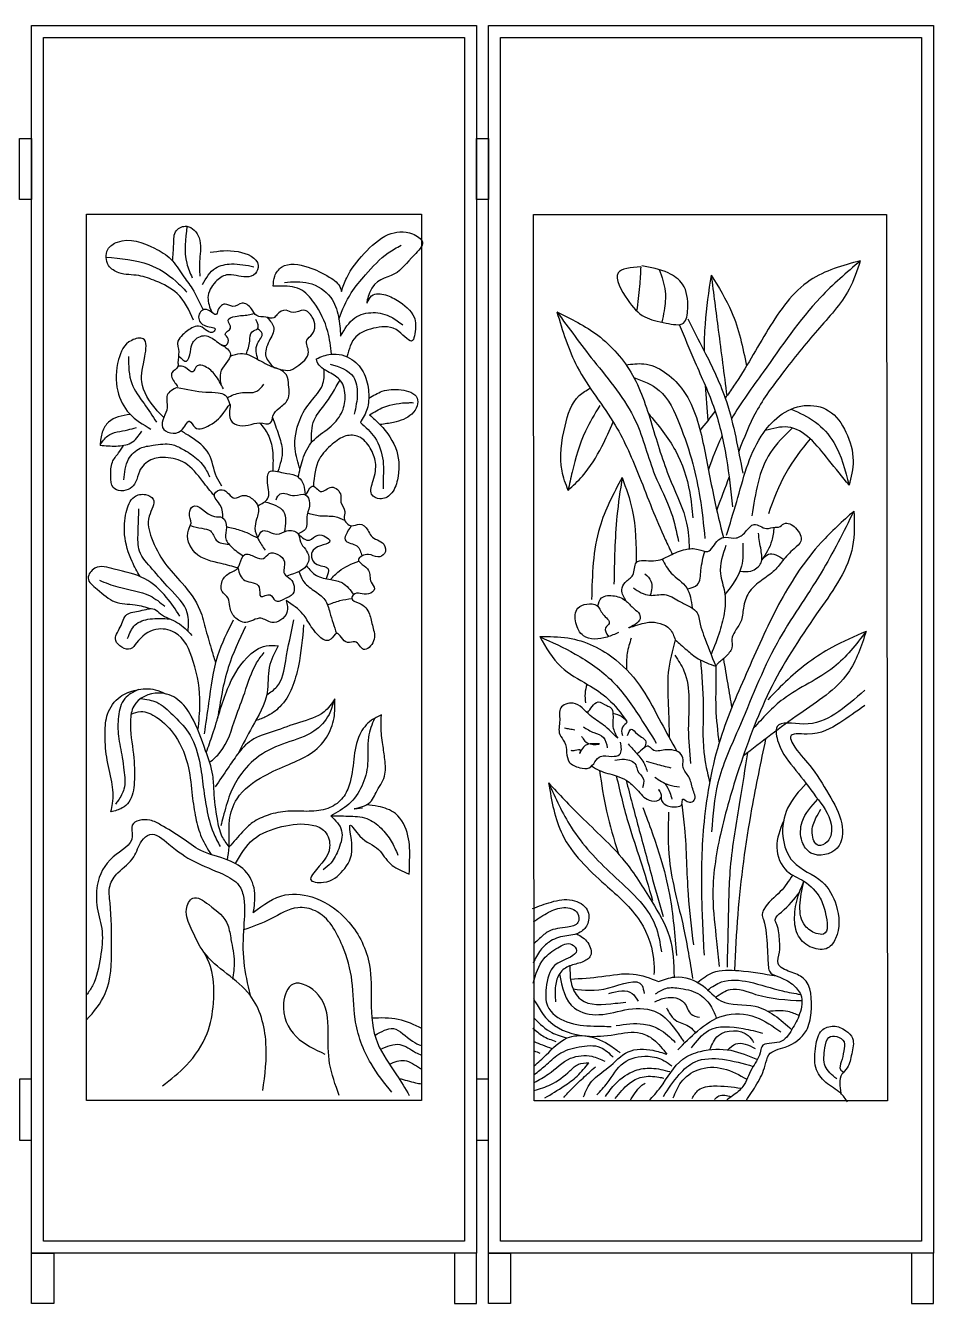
# Model space of a CAD drawing. Extents: x -66030 to 95157, y -13132 to 45879.
# Drawn here: x 14537 to 16061, y 3784 to 5930 of the extents above; entities that cross this region are included whole.
import ezdxf

# ---------------------------------------------------------------- set-up
doc = ezdxf.new("R2010")
doc.units = 0
doc.header["$LTSCALE"] = 100
doc.header["$MEASUREMENT"] = 0
doc.layers.add('7', color=105, linetype='CONTINUOUS')

msp = doc.modelspace()

# ---------------------------------------------------------------- linework, layer by layer
at = {"layer": '7'}
for points in [[(14547.2, 5929.8), (15294.1, 5929.8), (15294.1, 3868.3), (14547.2, 3868.3)], [(15314.4, 5929.8), (16061.4, 5929.8), (16061.4, 3868.3), (15314.4, 3868.3)], [(14567.2, 5909.8), (15274.1, 5909.8), (15274.1, 3888.3), (14567.2, 3888.3)], [(15334.4, 5909.8), (16041.4, 5909.8), (16041.4, 3888.3), (15334.4, 3888.3)], [(14526.8, 5740.2), (14547.2, 5740.2), (14547.2, 5637.8), (14526.8, 5637.8)], [(15294.1, 5740.2), (15314.4, 5740.2), (15314.4, 5637.8), (15294.1, 5637.8)], [(14639.4, 5612.9), (15201.9, 5612.9), (15201.9, 4124.5), (14639.4, 4124.5)], [(15389.7, 5612.6), (15982.7, 5612.6), (15984.2, 4124.2), (15391.2, 4124.2)], [(14526.8, 4057.9), (14547.2, 4057.9), (14547.2, 4160.3), (14526.8, 4160.3)], [(15294.1, 4057.9), (15314.4, 4057.9), (15314.4, 4160.3), (15294.1, 4160.3)], [(14547.2, 3868.3), (14584.2, 3868.3), (14584.2, 3783.7), (14547.2, 3783.7)], [(15294.1, 3868.3), (15257.1, 3868.3), (15257.1, 3783.7), (15294.1, 3783.7)], [(15314.4, 3868.3), (15351.4, 3868.3), (15351.4, 3783.7), (15314.4, 3783.7)], [(16061.4, 3868.3), (16024.4, 3868.3), (16024.4, 3783.7), (16061.4, 3783.7)]]:
    msp.add_lwpolyline(points, close=True, dxfattribs=at)
for points in [[(14783.7, 5534.7), (14785.7, 5562.8), (14790.3, 5585.8), (14807.6, 5592.8), (14828.3, 5573.2), (14829.5, 5537.5), (14829.5, 5508.7)], [(14808, 5592.7), (14807.6, 5530.6), (14816.8, 5506.4)], [(15067.3, 5483.4), (15076.2, 5506.3), (15105.4, 5546.9), (15146.1, 5578.7), (15186.8, 5580), (15203.4, 5566), (15189.4, 5544.4), (15156.3, 5512.6), (15114.3, 5480.8), (15110.5, 5464.3), (15115.6, 5473.2), (15138.5, 5478.3), (15161.4, 5468.1), (15189.4, 5440.1), (15190.6, 5412.2), (15186.8, 5400.7), (15163.9, 5416), (15125.8, 5422.4), (15091.4, 5407.1), (15076.7, 5373.6)], [(14819.1, 5435), (14791.5, 5479.9), (14755.8, 5500.7), (14727, 5509.9), (14693.6, 5514.5), (14676.3, 5527.1), (14675.1, 5553.6), (14691.3, 5566.3), (14753.5, 5555.9), (14781.1, 5537.5), (14800.7, 5511), (14816.8, 5488), (14835, 5452.2)], [(15063, 5436.9), (15083.8, 5480.8), (15108, 5511.3), (15146.1, 5548.2), (15167.7, 5560.9)], [(14672.3, 5540.9), (14744.2, 5528.3), (14789.2, 5500.7), (14807.6, 5482.2)], [(14846.8, 5549), (14894, 5550.2), (14927.4, 5527.1), (14922.8, 5513.3), (14907.8, 5507.6), (14874.4, 5511), (14856, 5499.5), (14843.3, 5473), (14849.7, 5448.1)], [(14834.1, 5494.9), (14856, 5522.5), (14882.5, 5529.4), (14920.5, 5524.8)], [(14952.8, 5492.3), (14955.3, 5508.8), (14966.8, 5524.1), (15011.3, 5524.1), (15046.9, 5507.5), (15066, 5488.5), (15067.3, 5483.4)], [(15569.8, 5524.6), (15532, 5514.3), (15547.5, 5469.7), (15576.6, 5440.6), (15612.6, 5430.3), (15641.8, 5430.3), (15648.7, 5454.3), (15640.1, 5495.4), (15616.1, 5514.3), (15571.5, 5526.3)], [(15569.8, 5524.6), (15568, 5492), (15562.9, 5450.7)], [(15601.1, 5520), (15610.9, 5483.4), (15609.2, 5450.9), (15605.3, 5431.8)], [(14971.8, 5498.6), (15012.6, 5497.4), (15049.4, 5473.2), (15062.2, 5441.4), (15066, 5408.4)], [(15688.1, 5510.8), (15700.1, 5418.3), (15714.5, 5307.9)], [(15688.1, 5510.8), (15722.4, 5449.1), (15747.6, 5358.3)], [(15050.9, 5378), (15044.4, 5416), (15021.5, 5464.3), (14997.3, 5487.2), (14962.9, 5492.3), (14952.8, 5492.3)], [(14791.7, 5322.2), (14774.8, 5309.2), (14774.8, 5288.5), (14769.2, 5271.6), (14767, 5254.8), (14798, 5249.5), (14812.4, 5265.2), (14821.5, 5254.8), (14846.1, 5258.7), (14873.3, 5284.6), (14879.8, 5293.7), (14879.8, 5271.7), (14910.9, 5258.7), (14930.4, 5262.6), (14948.5, 5262.6), (14952.4, 5274.3), (14962.8, 5287.2), (14977, 5301.5), (14978.3, 5330), (14971.8, 5346.8), (14953.7, 5355.9), (14977, 5350.7), (14992.6, 5357.2), (15012, 5381.8), (15009.4, 5401.2), (15018.5, 5411.6), (15018.5, 5440.1), (15004.2, 5451.7), (14986.1, 5447.9), (14974.4, 5451.7), (14958.9, 5444), (14953.7, 5438.8), (14940.7, 5440.1), (14925.2, 5442.7), (14916.1, 5454.3), (14900.5, 5463.4), (14885, 5458.2), (14872, 5462.1), (14859.1, 5449.1), (14857.8, 5445.3), (14840.9, 5453), (14827.9, 5442.7), (14829.2, 5433.6), (14848.7, 5423.2), (14855.2, 5420.6), (14852.6, 5415.5), (14830.5, 5424.5), (14818.9, 5423.2), (14800.7, 5410.3), (14792.9, 5399.9), (14794.2, 5381.8), (14792.9, 5363.6), (14792.9, 5357.2), (14782.6, 5346.8), (14787.8, 5330), (14792.9, 5323.5)], [(14793.9, 5375.4), (14807.2, 5366.2), (14813.7, 5381.8), (14817.6, 5397.3), (14835.7, 5409), (14855.2, 5401.2), (14874.6, 5393.4), (14877.2, 5403.8), (14872, 5411.6), (14881.1, 5421.9), (14877.2, 5434.9), (14888.9, 5441.4), (14910.9, 5444), (14921.2, 5446.7)], [(14907.3, 5378), (14913.5, 5399.9), (14917.4, 5415.5), (14926.5, 5420.6), (14923.9, 5436.2)], [(14942.8, 5439.6), (14953.7, 5421.9), (14945.9, 5399.9), (14940.7, 5374), (14953.7, 5355.9)], [(15066, 5408.4), (15090.1, 5438.9), (15120.7, 5447.8), (15151.2, 5440.1), (15170.3, 5427.4)], [(15429.1, 5449.1), (15490.9, 5366.9), (15561.2, 5265.7), (15593.8, 5174.9), (15621.2, 5111.5), (15633.2, 5063.5)], [(15429.1, 5449.1), (15497.7, 5409.7), (15556, 5342.9), (15590.3, 5253.7), (15621.2, 5162.9), (15646.9, 5094.3), (15651.4, 5051.2)], [(15429.1, 5449.1), (15463.4, 5356.6), (15526.9, 5258.9), (15568, 5171.5), (15610.9, 5066.9), (15622.9, 5041.9)], [(15648.7, 5437.1), (15676.1, 5384), (15713.8, 5298.3), (15729.3, 5238.3), (15741.3, 5178.3)], [(14927.1, 5369.1), (14926.5, 5396), (14934.2, 5412.9), (14926.4, 5420.5)], [(15634.6, 5427.6), (15660.7, 5365.2), (15693.7, 5285.7), (15713.8, 5202.3), (15724.1, 5121.8)], [(14864.9, 5394.4), (14881.1, 5377.9), (14873.3, 5362.4), (14864.2, 5346.8), (14864.7, 5328.2)], [(14710, 5374), (14715.2, 5328.7), (14735.9, 5295), (14756.7, 5263.9)], [(14880.6, 5374.5), (14897.9, 5379.2), (14925.2, 5370.1), (14953.7, 5355.9), (14959.8, 5353.8)], [(14994.9, 5171.4), (15002.4, 5201.2), (15018.9, 5231.7), (15046.9, 5254.5), (15067.3, 5278.7), (15073.6, 5305.4), (15066, 5333.4), (15046.9, 5347.3), (15026.5, 5365.1), (15025.3, 5370.2)], [(15025.3, 5370.2), (15049.4, 5377.9), (15085.1, 5369), (15105.4, 5344.8), (15113, 5314.3), (15110.5, 5286.3), (15099.1, 5263.4)], [(14869.4, 5319.6), (14855.2, 5342.9), (14838.3, 5357.2), (14825.4, 5358.5), (14817.6, 5348.1), (14804.6, 5355.9), (14793.1, 5357.9)], [(14997.8, 5184.5), (14989.7, 5219), (14997.3, 5267.3), (15016.4, 5299), (15035.4, 5325.7), (15038.6, 5352.1)], [(15048.2, 5361.3), (15087.6, 5339.7), (15094, 5311.8), (15088.9, 5277.4)], [(15545.2, 5360), (15574.9, 5361.7), (15638.4, 5320.6), (15674.4, 5229.8), (15693.2, 5135.5), (15708.6, 5069.9)], [(14875.7, 5304.9), (14897.9, 5313.1), (14925.2, 5315.7), (14936.8, 5327.4)], [(15017.2, 5229.7), (15021.5, 5267.3), (15038, 5291.4), (15065, 5334.5)], [(15558.2, 5338.9), (15600.6, 5317.2), (15634.9, 5260.6), (15657.2, 5193.8), (15669.2, 5137.2), (15677.8, 5068.6)], [(14791.7, 5322.2), (14839.6, 5314.4), (14860.4, 5313.1), (14872, 5309.2), (14879.8, 5293.7)], [(15113.3, 5304.1), (15135.9, 5315.6), (15167.7, 5318.1), (15194.5, 5304.1), (15194.5, 5291.4), (15185.6, 5277.4), (15155, 5263.4), (15132.1, 5259.6)], [(15448, 5149.2), (15437.7, 5181.8), (15442.8, 5257.2), (15466.8, 5308.6), (15485.1, 5320.9)], [(15114.3, 5276.2), (15138.5, 5288.9), (15180.5, 5296.5), (15188.1, 5296.5)], [(15501.1, 5291.5), (15477.1, 5248.6), (15454.8, 5180), (15448, 5149.2)], [(15822.2, 5285.6), (15863.1, 5264), (15893.9, 5229.8), (15919.7, 5157.8)], [(14712.5, 5276.8), (14676.3, 5263.9), (14665.9, 5247.1), (14662, 5225)], [(14930, 5262.6), (14943.9, 5243.1), (14951.5, 5216.4), (14952.1, 5181.9)], [(14951.7, 5271.6), (14961.7, 5243.1), (14968, 5216.4), (14960.5, 5180.9)], [(15114.3, 5276.2), (15132.1, 5259.6), (15160.1, 5215.1), (15161.4, 5166.8), (15149.9, 5142.7), (15132.1, 5135), (15118.1, 5142.7), (15120.7, 5165.6), (15124.5, 5196.1), (15115.6, 5220.2), (15096.5, 5239.3), (15074.9, 5240.6), (15052, 5226.6), (15030.4, 5202.4), (15020.2, 5156.1)], [(15099.1, 5263.4), (15123.2, 5238), (15137.2, 5198.6), (15137.2, 5157.9), (15137.2, 5151.6)], [(15448, 5149.2), (15472, 5173.2), (15504.6, 5222.9), (15523.7, 5264.2)], [(15582.8, 5278.3), (15628.1, 5216), (15652.1, 5145.8), (15657.2, 5102.9)], [(14662, 5225), (14675, 5240.6), (14708.7, 5250.9), (14723, 5254.8)], [(14662, 5225), (14689.2, 5223.7), (14713.9, 5228.9), (14732, 5248.4)], [(15824.5, 5254), (15787.6, 5212.6), (15756.7, 5106.3)], [(15919.7, 5157.8), (15885.4, 5200.6), (15816.7, 5255.5), (15778.8, 5249.6)], [(14854, 5140), (14834.4, 5164.2), (14804.6, 5195.2), (14772.2, 5204.3), (14747.6, 5200.4), (14728.1, 5181), (14721.7, 5162.9), (14712.6, 5152.5), (14697, 5148.6), (14684.1, 5153.8), (14680.2, 5173.2), (14682.8, 5196.5), (14693.1, 5212.1), (14701.7, 5224.8)], [(14702.2, 5166.7), (14710, 5201.7), (14729.4, 5219.9), (14751.5, 5225), (14782.6, 5226.3), (14800.7, 5218.6), (14824.1, 5203), (14840.9, 5182.3), (14846.1, 5171.9)], [(15854.2, 5236), (15813.3, 5178.3), (15784.2, 5109.8)], [(14927, 5123.5), (14943.4, 5134.9), (14943.4, 5161.7), (14946.2, 5180.1), (14970.2, 5178.6), (14990, 5174.4), (15005.5, 5150.4), (15006.9, 5141.9), (15018.2, 5156.1), (15032.4, 5147.6), (15050.7, 5154.6), (15066.3, 5140.5), (15066.3, 5129.2), (15073.3, 5113.7), (15071.9, 5102.4), (15084.6, 5089.7), (15097.3, 5092.5), (15111.5, 5082.6), (15117.1, 5072.8), (15138.3, 5058.6), (15139.7, 5043.1), (15128.4, 5037.5), (15112.9, 5041.7), (15095.9, 5033.2), (15112.9, 5014.9), (15117.1, 4995.1), (15122.8, 4983.8), (15112.9, 4975.4), (15087.5, 4973.9), (15084.6, 4968.3), (15097.3, 4959.8), (15114.3, 4941.5), (15119.9, 4920.3), (15121.4, 4896.3), (15104.4, 4882.2), (15090.3, 4894.9), (15077.6, 4893.5), (15059.2, 4909), (15049.3, 4899.1), (15016.8, 4920.3), (15002.7, 4941.5), (14974.5, 4964.1)], [(14868.5, 5103), (14864.3, 5123.6), (14854.4, 5143.4), (14867.1, 5150.4), (14888.3, 5136.3), (14901, 5140.5), (14917.9, 5134.9), (14927.8, 5120.8), (14925, 5101), (14922.2, 5085.5), (14927.8, 5067.1), (14939.1, 5048.8)], [(15538.6, 5171), (15501, 5087.3), (15487.3, 4966.1)], [(15538.6, 5171), (15530, 5106.1), (15524.9, 4991.7)], [(15538.6, 5171), (15555.7, 5116.4), (15562.5, 5027.6)], [(14729.2, 5004.6), (14715.9, 5029.6), (14703.4, 5074.6), (14705.9, 5112.1), (14719.7, 5138.4), (14738.5, 5142.1), (14751, 5134.6), (14744.7, 5105.9), (14748.5, 5069.6), (14771, 5027.1), (14799.8, 4993.3), (14829.8, 4948.3), (14839.9, 4914.5), (14849.9, 4879.5), (14856.1, 4858.8)], [(14938.8, 5130.1), (14970.2, 5113.7), (14971.5, 5079.7)], [(14957.5, 5133.5), (14964.6, 5143.4), (14988.6, 5140.5), (15007.1, 5141.9), (15014, 5127.8), (15009.8, 5108.1), (15006.9, 5084.1), (14994.7, 5076.4)], [(14809.9, 4912.3), (14808.6, 4943.3), (14778.5, 4984.5), (14749.7, 5017.1), (14728.5, 5047.1), (14726, 5078.3), (14727.2, 5118.4)], [(14893.5, 5019), (14865.7, 5026.2), (14821.9, 5044.5), (14810.6, 5082.6), (14814.8, 5093.9), (14812, 5110.9), (14817.7, 5122.2), (14854.4, 5105.2), (14867.1, 5103.8), (14874.2, 5086.9), (14872.7, 5069.9), (14882.6, 5054.4), (14902.4, 5039.3)], [(15010.5, 5111.4), (15031, 5106.6), (15056.4, 5105.2), (15072.7, 5099.1)], [(15927.8, 5114.4), (15872.8, 5061.6), (15805.2, 4964.4), (15750.2, 4848.2), (15703.7, 4732), (15676.2, 4592.6), (15672, 4470), (15676.2, 4368.6)], [(15927.8, 5114.4), (15872.8, 5010.9), (15798.8, 4892.6), (15733.3, 4746.8), (15699.4, 4658.1), (15688.9, 4575.7)], [(15927.8, 5114.4), (15925.7, 5055.2), (15870.7, 4949.6), (15790.4, 4820.7), (15735.4, 4683.4), (15703.7, 4571.5), (15691, 4465.8), (15697.3, 4391.9), (15701.6, 4349.6)], [(14813.8, 5090.1), (14833.2, 5085.5), (14847.3, 5081.2), (14857.2, 5065.7), (14878.7, 5058.7)], [(14874.1, 5088.3), (14896.8, 5082.6), (14926.8, 5069.3)], [(15083.7, 5089.8), (15074.7, 5064.3), (15093.1, 5055.8), (15101.8, 5039.1)], [(15545.6, 4963.3), (15538.3, 4982.1), (15543.9, 4994.5), (15556.4, 5007), (15562.5, 5027.6), (15591.6, 5030.8), (15618.8, 5039.9), (15644.9, 5050.1), (15666.4, 5050.1), (15682.3, 5046.7), (15700.4, 5065.9), (15712.9, 5070.5), (15729.9, 5069.3), (15745.8, 5079.5), (15760.5, 5092), (15781, 5085.2), (15795.7, 5087.5), (15801.4, 5087.5), (15810.4, 5093.1), (15829.7, 5086.3), (15838.8, 5063.7), (15827.5, 5051.2), (15808.2, 5030.8), (15792.3, 5012.7), (15769.6, 4995.7), (15751.5, 4977.5), (15742.4, 4951.5), (15737.9, 4928.8), (15727.7, 4911.8), (15723.1, 4899.3), (15723.1, 4884.6), (15718.6, 4876.7), (15706.1, 4864.2), (15699.3, 4858.5), (15695.9, 4854)], [(15793.4, 5087.3), (15790, 5064.8), (15773.2, 5031.9)], [(14926.8, 5069.3), (14934.9, 5081.2), (14958.9, 5075.6), (14975.9, 5081.2), (14994.2, 5077), (14998.5, 5062.9), (15006.9, 5050.2), (15012.6, 5037.5), (15011.2, 5027.6), (14975.5, 5005.4)], [(14994.7, 5076.4), (15014, 5065.7), (15028.1, 5074.2), (15047.9, 5064.3), (15019.7, 5048.8), (15023.9, 5026.2), (15045.1, 5017.7), (15041.6, 5000.8)], [(15736.4, 5013.8), (15754.9, 5013.8), (15771.9, 5027.4), (15771.9, 5048.9), (15767.4, 5077.3)], [(14974.5, 4964.1), (14975.9, 4944.3), (14950.4, 4927.4), (14932.1, 4934.4), (14906.6, 4927.4), (14888.4, 4936.5), (14879.8, 4954.2), (14877, 4968.3), (14867.1, 4979.6), (14868.5, 4999.4), (14882.6, 5012.1), (14891.1, 5016.3), (14896.8, 5026.2), (14905.2, 5041.7), (14922.2, 5037.5), (14936.3, 5034.7), (14946.2, 5043.1), (14960.3, 5041.7), (14971.6, 5029), (14971.6, 5009.2), (14981.5, 5000.8), (14985.8, 4975.4), (14971.6, 4966.9)], [(15648.1, 4983.9), (15665.3, 4991.1), (15671, 5014.9), (15677.3, 5046.8)], [(15712.9, 5056.9), (15703.8, 5009.3), (15710.6, 4978.7), (15710.6, 4946.9), (15702.7, 4912.9), (15688, 4873.7)], [(15741.3, 5060.3), (15739, 5021.7), (15711.3, 4974.1)], [(15773.2, 5031.9), (15784.4, 5042.1), (15810, 5033)], [(14796, 4938.2), (14773.5, 4969.5), (14737.2, 5000.8), (14685.9, 5017.1), (14653.4, 5018.3), (14642.1, 5002), (14657.1, 4983.3), (14687.2, 4962), (14720.9, 4957), (14747.2, 4950.6)], [(15008.5, 5022.6), (15025.3, 5006.4), (15049.3, 4999.4), (15069.1, 4993.7), (15087.6, 4974.1)], [(15048.9, 4999.4), (15063.4, 5013.5), (15096.4, 5030.6)], [(15606, 5033.9), (15621.1, 5010.4), (15647.1, 4985.5), (15656, 4951.7)], [(14893.5, 5019), (14905.2, 4997.9), (14929.2, 4986.7), (14932.1, 4971.1), (14947.6, 4973.9), (14956.1, 4964.1), (14971.6, 4966.9)], [(14996, 5012.8), (15002.7, 4997.9), (15021.1, 4981), (15039.4, 4965.5), (15047.9, 4944.3), (15059, 4908.9)], [(15576.8, 5009.3), (15587, 4996.8), (15585.9, 4972.9)], [(14660.9, 4998.3), (14692.2, 4987), (14746, 4972), (14771, 4954.5)], [(15557.5, 4985.5), (15584.8, 4973), (15609.7, 4974.1), (15633.5, 4963.9), (15650.5, 4954.9), (15663, 4945.8), (15669.8, 4924.3), (15675.5, 4906.1), (15695.9, 4854)], [(15043.9, 4956.9), (15064.9, 4964.1), (15084.7, 4967.6)], [(15532.6, 4910.7), (15513.3, 4902.7), (15473.6, 4905), (15461.1, 4926.5), (15464.5, 4951.5), (15479.3, 4958.3), (15496.3, 4956), (15506.5, 4941.3), (15516.7, 4925.4), (15511, 4918.6), (15515.6, 4903.9)], [(15497.5, 4955), (15504.2, 4968.5), (15525.8, 4971.9), (15546.2, 4962.8), (15558.7, 4950.3), (15567.7, 4941.3), (15567.7, 4931.1), (15549.6, 4918.6), (15572.3, 4925.4), (15583.6, 4927.7), (15618.8, 4916.3), (15627.9, 4898.2)], [(14826.5, 4746.8), (14829.8, 4790.6), (14818.6, 4861.9), (14787.3, 4910.7), (14756, 4915.7), (14723.4, 4893.2), (14713.4, 4883.2), (14688.4, 4897), (14695.9, 4919.5), (14707.2, 4940.7), (14729.7, 4947), (14753.5, 4949.5), (14763.5, 4942), (14792.3, 4927), (14816.1, 4905.7)], [(14708.4, 4900.7), (14720.9, 4923.2), (14746, 4933.2), (14778.7, 4933.5)], [(14837.4, 4740.6), (14844.9, 4791.9), (14859.9, 4872), (14886.2, 4932)], [(14906.2, 4920.7), (14877.4, 4851.9), (14859.5, 4766.2)], [(15003.8, 4923.2), (14995.1, 4854.4), (14963.8, 4785.6), (14941.2, 4769.4), (14923.3, 4762.3)], [(14941.9, 4806), (14958.8, 4819.4), (14973.8, 4863.2), (14987.6, 4932)], [(15400.3, 4903.6), (15447.7, 4901.4), (15528, 4864.6), (15572.3, 4815.4), (15604.2, 4759), (15630.5, 4711.3)], [(15400.3, 4903.6), (15460, 4874.4), (15522.3, 4828.5), (15569.8, 4766.3), (15596, 4724.6)], [(15400.3, 4903.6), (15436.2, 4853), (15481.3, 4822.8), (15514.9, 4799.1), (15546.1, 4761.7)], [(15554, 4901.2), (15547.1, 4875.6), (15546, 4848.1)], [(15627.9, 4898.2), (15616.2, 4843.6), (15616.2, 4788.8), (15617.8, 4734)], [(15627.9, 4898.2), (15647.1, 4881.2), (15666.4, 4866.5), (15695.9, 4854)], [(15948.3, 4912.4), (15917.8, 4842.4), (15836.9, 4774.1), (15741.9, 4702.9)], [(15948.3, 4912.4), (15894.1, 4852.3), (15809.4, 4798.8), (15758.8, 4749.2)], [(15948.3, 4912.4), (15890.8, 4885.4), (15817.2, 4831.6), (15783.1, 4797.5)], [(14840.3, 4709), (14851.1, 4739.4), (14876.2, 4815.7), (14908.7, 4868.2), (14941.2, 4888.2), (14961.3, 4888.2)], [(14846, 4692.2), (14863.6, 4709.3), (14889.9, 4768.1), (14904.9, 4809.4), (14925, 4859.4), (14937.5, 4877)], [(14961.3, 4888.2), (14946.2, 4851.9), (14942.5, 4809.4), (14917.5, 4751.9), (14894, 4707.4)], [(15627.4, 4872.2), (15642.4, 4846.1), (15649.8, 4748.9), (15653.6, 4690.4)], [(15670.1, 4864.4), (15674.8, 4788.8), (15676, 4709.1), (15685.5, 4659)], [(15695.9, 4854), (15695.9, 4821.2), (15695.9, 4783.8), (15701.4, 4724.7)], [(15708.7, 4866.3), (15715.9, 4823.7), (15722.6, 4783.9)], [(14680.4, 4609.5), (14683.2, 4623.6), (14681.8, 4659.5), (14673.3, 4701.1), (14670.5, 4742.6), (14674.8, 4773.6), (14695.9, 4802.5), (14722.7, 4813.8), (14754.4, 4814.5), (14772, 4807.5)], [(14878.8, 4550.4), (14866.8, 4568.7), (14859, 4596.8), (14853.4, 4644), (14851.3, 4670.8), (14839.3, 4711.7), (14815.3, 4770.1), (14792.8, 4797.6), (14761.1, 4808.9), (14718.8, 4787), (14713.1, 4761.7), (14718.1, 4706), (14719.5, 4658.8), (14710.3, 4625.7), (14699.4, 4615.8), (14680.4, 4609.5)], [(14726.5, 4814.6), (14703.7, 4799.7), (14693.1, 4769.4), (14693.1, 4736.3), (14699.4, 4700.4), (14702.2, 4679.2), (14702.2, 4647.5), (14692.4, 4628.5), (14688.1, 4622.2)], [(15479.3, 4824), (15476.4, 4808.1), (15477.2, 4792.5)], [(15946.2, 4813.6), (15895.7, 4773.6), (15843.1, 4756.8), (15798.9, 4752.6), (15801, 4725.2), (15830.4, 4679), (15864.1, 4634.8), (15889.4, 4588.5), (15883, 4559.1), (15868.3, 4552.8), (15857.8, 4573.8), (15864.1, 4599), (15872.5, 4613.8)], [(14730.5, 4799.5), (14757.2, 4793.3), (14784, 4772.2), (14810.1, 4743.3), (14828.4, 4696.8), (14834.8, 4656), (14841.1, 4614.4), (14852.4, 4574.3), (14863.7, 4551)], [(15056.4, 4799), (15038.1, 4777.2), (14997.2, 4759.6), (14954.2, 4744.8), (14916.1, 4729.3), (14892.9, 4706), (14876.7, 4682.8), (14855.5, 4651.1)], [(15054.5, 4796.2), (15046.5, 4773), (15021.2, 4744.8), (14974.6, 4725.1), (14929.5, 4703.2), (14896.4, 4669.4), (14880.2, 4638.4), (14868.9, 4601.1), (14864.7, 4585.6)], [(14876, 4528.6), (14878.8, 4550.4), (14879.5, 4594.7), (14892.2, 4631.4), (14937.3, 4669.4), (14978.9, 4689.1), (15014.8, 4706.7), (15042.3, 4734.2), (15055, 4767.3), (15056.4, 4799)], [(15531.2, 4732.8), (15507.3, 4755.1), (15484.9, 4771.1), (15456.2, 4791.8), (15435.5, 4783.8), (15433.9, 4763.1), (15433.9, 4739.2), (15441.9, 4726.4), (15449.9, 4693), (15467.4, 4683.4), (15483.4, 4683.4), (15502.5, 4702.5), (15521.6, 4702.5), (15534.4, 4705.7), (15536, 4726.4)], [(15480.4, 4775.5), (15488.5, 4786.3), (15498.2, 4794), (15512.8, 4787.7), (15519.8, 4784.2), (15523.3, 4773.8), (15523.3, 4752.2), (15531.2, 4732.8)], [(15946.2, 4787.7), (15904.1, 4758.9), (15849.1, 4740), (15821.3, 4735.2), (15825.5, 4723.4), (15853.6, 4687.4), (15885.7, 4638.6), (15907.4, 4589.4), (15899.9, 4548.6), (15855.7, 4540.2), (15841, 4559.1), (15841, 4592.7), (15867.4, 4630.5)], [(14714.2, 4773.4), (14730.4, 4777.8), (14757.2, 4768), (14788.2, 4737), (14810.6, 4683.3), (14816.9, 4636.5), (14822.8, 4598.9), (14832.6, 4566.5), (14848.6, 4537.5)], [(15134.6, 4772.2), (15117.7, 4763.1), (15098, 4739.1), (15088.1, 4697.6), (15080.4, 4653.9), (15067.7, 4630.7), (15044.4, 4615.2), (15013.4, 4610.2), (14977.5, 4610.2), (14944.3, 4603.9), (14918.2, 4591.2), (14901.3, 4575.7), (14878.8, 4550.4)], [(15122.7, 4766.3), (15112.8, 4734.9), (15111.4, 4689.8), (15101.5, 4652.5), (15079.7, 4622.2), (15049.4, 4602.9)], [(15102.9, 4615.6), (15088.8, 4614.2), (15109.3, 4621.2), (15125.5, 4641.7), (15139.6, 4669.1), (15140.3, 4697.3), (15136.8, 4722.2), (15133.9, 4752.5), (15134.6, 4772.2)], [(15523.2, 4774.9), (15538.6, 4768.9), (15546.3, 4759.9), (15539.3, 4751.5), (15539.3, 4737.6)], [(15441.9, 4750.3), (15449.9, 4748.8), (15459.4, 4747.2)], [(15473.8, 4751.9), (15491.3, 4742.4), (15507.3, 4734.4), (15513.7, 4716.9)], [(15547.7, 4737.6), (15553.9, 4748), (15564.4, 4739.7), (15578.3, 4727.1), (15576.3, 4717.3)], [(15470.6, 4736), (15484.9, 4723.3), (15500.9, 4723.3), (15484.9, 4723.3), (15470.6, 4713.7), (15467.4, 4707.3), (15469, 4712.1), (15459.4, 4712.1), (15453, 4712.1)], [(15548.7, 4723.3), (15564.7, 4705.7), (15577.5, 4686.6), (15580.6, 4677)], [(15779.6, 4732.1), (15756.1, 4614.4), (15732.8, 4436.7), (15727.1, 4343.3)], [(15487.5, 4686.4), (15500.6, 4678.8), (15528.8, 4669.9), (15545.2, 4662.5), (15563.7, 4646.4), (15583.9, 4629), (15600.6, 4629.7), (15604.8, 4637.3), (15599.9, 4647.1), (15603.4, 4640.1), (15604.8, 4628.3), (15610.4, 4622), (15629.9, 4617.8), (15639, 4622.3), (15640.3, 4630.4), (15651.5, 4625.5), (15659.8, 4629), (15657.1, 4647.8), (15650.8, 4668), (15641, 4684), (15641, 4696.5), (15635.5, 4708.3), (15622.2, 4713.2), (15610.4, 4713.2), (15589.5, 4713.9), (15582.5, 4719.5), (15575.5, 4716.7), (15563.9, 4706.7)], [(15749, 4708.4), (15736.3, 4628.7), (15720.2, 4515.6), (15716.6, 4418.7), (15714.8, 4348.7)], [(15500.6, 4678.8), (15512.5, 4610.4), (15531.8, 4540.5)], [(15526.4, 4696.2), (15542.4, 4697.7), (15561.5, 4688.2), (15564.7, 4678.6), (15574.3, 4664.3), (15572.7, 4649.9)], [(15579.1, 4694.6), (15595, 4689.8), (15620.5, 4683.4)], [(15415.2, 4657.9), (15453, 4583.7), (15522.9, 4503.4), (15594.3, 4418.6), (15604.7, 4374)], [(15415.2, 4657.9), (15469.3, 4601.5), (15542.2, 4527.2), (15588.4, 4458.8), (15618.1, 4399.3), (15625.8, 4331.8)], [(15415.2, 4657.9), (15438.4, 4571), (15509.9, 4487.3), (15568.9, 4425.2), (15592.1, 4353.8), (15592.1, 4336.2)], [(15528.8, 4669.9), (15549.7, 4588.1), (15569, 4528.6), (15589.9, 4460.2)], [(15545.2, 4662.5), (15566, 4583.7), (15589.9, 4495.9), (15607.7, 4433.5)], [(15593.4, 4667.5), (15617.3, 4654.7), (15634.9, 4651.5)], [(15611, 4656.3), (15618.9, 4642), (15622.1, 4630.8)], [(15847.6, 4656.8), (15816.6, 4615.6), (15808.6, 4567.8), (15825.7, 4525.8), (15874.6, 4491.6), (15898, 4452.4), (15897.1, 4396.5), (15884, 4380.8), (15857.5, 4381.3), (15834.8, 4400.6), (15828.2, 4431.9), (15834.5, 4468.3), (15843.9, 4492.8)], [(15181.3, 4504.4), (15181.9, 4528.3), (15179.1, 4569.1), (15157.9, 4606.4), (15129, 4618.4), (15109.3, 4621.2)], [(15573.5, 4616.4), (15603.2, 4531.6), (15618.1, 4470.6), (15630, 4368.1)], [(15639, 4622.3), (15643.4, 4582.2), (15649.4, 4470.6), (15658.3, 4385.9)], [(15049.4, 4602.9), (15067.7, 4577.6), (15062.8, 4547.3), (15049.4, 4523.3), (15036.7, 4512.1)], [(15049.4, 4602.9), (15078.3, 4602.2), (15110, 4598), (15134, 4581.8), (15150.9, 4560), (15162.2, 4536.7)], [(15616.6, 4608.9), (15618.1, 4528.6), (15641.9, 4414.1), (15656.8, 4329.4)], [(15809.6, 4593.8), (15798.4, 4549.6), (15815.4, 4509.8), (15843.9, 4492.8), (15871.2, 4464.3), (15880.3, 4438.2), (15876.9, 4404.1), (15864.4, 4405.2), (15846.2, 4417.7), (15843.9, 4492.8)], [(14889.4, 4522.5), (14919.4, 4563.1), (14967.5, 4584.5), (15018.2, 4587.2), (15039.6, 4576.5), (15047.6, 4549.8), (15020.9, 4507), (15015.6, 4496.4), (15037, 4491), (15069.8, 4510.6), (15085.1, 4549.8), (15082.4, 4587.2), (15098.4, 4568.5), (15129.7, 4545.9), (15149.5, 4521.9), (15175.9, 4507), (15181.3, 4504.4)], [(14935.4, 4141.1), (14940.7, 4221.2), (14914, 4301.4), (14836.5, 4373.5), (14815.1, 4413.6), (14807.1, 4445.6), (14817.8, 4464.3), (14844.5, 4453.6), (14876.6, 4418.9), (14881.9, 4394.9), (14887.3, 4357.5), (14884.6, 4328.1)], [(14919.4, 4440.3), (14972.8, 4469.7), (15023.6, 4464.3), (15079.7, 4424.2), (15114.5, 4352.1), (15117.1, 4290.7), (15127.8, 4221.2), (15159.9, 4167.8), (15181.3, 4133.1)], [(15151.9, 4138.4), (15117.1, 4186.5), (15090.4, 4261.3), (15085.1, 4325.4), (15069, 4384.2), (15023.6, 4442.9), (14994.2, 4448.3), (14948.8, 4429.6), (14903, 4410.9)], [(15388.4, 4446.9), (15419.8, 4457.9), (15455, 4461), (15480.1, 4444.6), (15480.9, 4421.9), (15468.3, 4407), (15442.5, 4400.7), (15415.9, 4390.6), (15401.8, 4377.2), (15389.2, 4355.3)], [(15462.4, 4404.4), (15480.9, 4389.8), (15485.6, 4367.9), (15471.5, 4356.9), (15450.3, 4350.6), (15433.9, 4338.1), (15426.8, 4317), (15426.8, 4290.4)], [(15389.2, 4321.7), (15407.2, 4362.4), (15430.7, 4381.2), (15454.2, 4386.6), (15462.1, 4376.5), (15451.9, 4365.5), (15425.3, 4351.4), (15411.2, 4313.8), (15413.5, 4283.3), (15445.6, 4256.7), (15491.1, 4249.6), (15520, 4248.9)], [(14767, 4149.1), (14807.1, 4183.8), (14841.8, 4237.3), (14852.5, 4288), (14844.5, 4357.5), (14836.5, 4373.5)], [(15433.3, 4337.2), (15458.8, 4279.5), (15499.6, 4268.7), (15549.6, 4277.8), (15598.7, 4272), (15627.9, 4243.7), (15642, 4223.8)], [(15451.1, 4350.9), (15453.8, 4319.4), (15468.8, 4294.5), (15527.1, 4287.8), (15544.6, 4289.5)], [(15452, 4328.5), (15504.6, 4332.8), (15557.1, 4336.9), (15599.6, 4324.4)], [(15665.4, 4323), (15691.2, 4339.4), (15734.5, 4342.7), (15797.6, 4333.7)], [(15063.7, 4133.1), (15047.6, 4186.5), (15045, 4239.9), (15028.9, 4301.4), (14986.2, 4320.1), (14970.1, 4288), (14991.5, 4231.9), (15039.6, 4202.5)], [(15456.4, 4311.9), (15516.3, 4313.6), (15572.1, 4317.8), (15575.4, 4304.5)], [(15594.6, 4303.6), (15612, 4312.8), (15637, 4312.8), (15669.5, 4302), (15688.7, 4281.2), (15697.2, 4262.7)], [(15599.6, 4324.4), (15627, 4331.9), (15674.5, 4317), (15704.5, 4292), (15761.9, 4282.8), (15823.5, 4243.4)], [(15682.3, 4310.2), (15705.3, 4323.6), (15751.9, 4323.6), (15807.7, 4308.6), (15838.3, 4302.7)], [(15695.6, 4298), (15720.3, 4311.1), (15762.8, 4302.8), (15840.6, 4292.3)], [(15389.7, 4296.1), (15418.8, 4255.4), (15478, 4232.9), (15526.3, 4235.4), (15569.6, 4237.9), (15591.2, 4227.1), (15613.7, 4202.1)], [(15516.3, 4304.5), (15555.4, 4304.5), (15565.4, 4291.2)], [(15593.7, 4290.3), (15612, 4297), (15642.9, 4288.7), (15654.5, 4269.5), (15668.7, 4264.5)], [(15612.9, 4280.3), (15630.4, 4257.9), (15652.8, 4247.9), (15661.6, 4238)], [(15632, 4209.6), (15665.3, 4241.2), (15708.6, 4267), (15762.8, 4264.5), (15805.2, 4239.6)], [(15783.8, 4274.4), (15816.9, 4274.5), (15835.8, 4267.2)], [(15391.4, 4262), (15420.5, 4238.7), (15446.3, 4229.6)], [(15528.8, 4250.4), (15574.6, 4252.9), (15600.4, 4244.6), (15627.9, 4222.1)], [(15655.3, 4212.9), (15683.7, 4242.1), (15742, 4245.4), (15774.4, 4237.9)], [(15917, 4122.2), (15905.6, 4136.8), (15880.6, 4154.8), (15864, 4179.8), (15864, 4216.2), (15873.9, 4242.3), (15893.8, 4249.3), (15914.2, 4241.8), (15925.5, 4229), (15924.1, 4203), (15916.5, 4179.4), (15907.5, 4168.5), (15906.1, 4136.8)], [(15388.9, 4246.2), (15405.5, 4232.9), (15427.2, 4223.8)], [(15686.1, 4210), (15700.3, 4233.7), (15750.3, 4233.7), (15759.4, 4222.1)], [(15899, 4160.9), (15879.6, 4182.2), (15879.2, 4212.9), (15885.8, 4230.4), (15899, 4231.9), (15911.3, 4222.9), (15910.8, 4207.7), (15906.6, 4189.3), (15905.2, 4176.5), (15910.3, 4172.1)], [(15473.8, 4130.6), (15488, 4157.2), (15515.4, 4179.7), (15548.8, 4206.3), (15590.4, 4208.8), (15613.7, 4202.1)], [(15583.7, 4123.9), (15602.9, 4146.4), (15640.4, 4193.8), (15670.3, 4207.1), (15721.1, 4208.8), (15765.9, 4193.2)], [(15715.9, 4209.6), (15729.5, 4219.6), (15761.9, 4212.1)], [(15408.9, 4128.9), (15441.3, 4148.9), (15463, 4165.5), (15483, 4188)], [(15496.3, 4133.9), (15513.8, 4153.9), (15541.3, 4188), (15582.1, 4198.8), (15609.5, 4191.3), (15622, 4183)], [(15607.9, 4131.4), (15634.5, 4168), (15661.2, 4189.6), (15707, 4193.8), (15758.7, 4181.9)], [(15440.5, 4129.7), (15454.7, 4144.7), (15473, 4162.2), (15493.8, 4181.3)], [(15510.5, 4131.4), (15527.9, 4153), (15560.4, 4174.7), (15587.9, 4178.8), (15618.7, 4173)], [(15527.1, 4128.1), (15550.4, 4153), (15572.1, 4163.8), (15600.4, 4163.8), (15608.7, 4162.2)], [(15624.5, 4128.9), (15637.9, 4155.5), (15666.2, 4176.3), (15708.6, 4178), (15748.3, 4160.2)], [(15552.1, 4123.9), (15570.4, 4148.9), (15577.1, 4153.9)], [(15656.2, 4128.1), (15667, 4142.2), (15692, 4148.9), (15738.9, 4145)], [(15693.7, 4126.4), (15701.1, 4132.2), (15722, 4130.8)]]:
    msp.add_spline(points, degree=3, dxfattribs=at)
for points, knots in [([(15938.5, 5534.8), (15908.7, 5526.7), (15843.2, 5508.8), (15780.9, 5418.9), (15742.9, 5347.7), (15716.6, 5310.8), (15711.8, 5304.2)], [0, 0, 0, 0, 90.134216, 198.364975, 310.674753, 335.036243, 335.036243, 335.036243, 335.036243]), ([(15938.5, 5534.8), (15915.5, 5514.9), (15852.5, 5460.6), (15788.8, 5364.7), (15738.2, 5296.6), (15722.1, 5269.6)], [0, 0, 0, 0, 91.005356, 248.742357, 343.327865, 343.327865, 343.327865, 343.327865]), ([(15938.5, 5534.8), (15933.1, 5518.4), (15918.5, 5474.2), (15863.7, 5417.4), (15810.8, 5350.3), (15761.5, 5284.6), (15743.1, 5237), (15734.3, 5214.1), (15734.3, 5214)], [0, 0, 0, 0, 51.566643, 138.328063, 230.972483, 309.9078, 382.835577, 383.198867, 383.198867, 383.198867, 383.198867]), ([(15688.1, 5510.8), (15684, 5483.5), (15677.6, 5441.2), (15676.3, 5398.7), (15676.2, 5383.7)], [0, 0, 0, 0, 82.91164, 127.908331, 127.908331, 127.908331, 127.908331]), ([(14769.2, 5271.6), (14764.9, 5275.7), (14748.3, 5292.8), (14725.7, 5328.9), (14736.5, 5365.7), (14742.9, 5409.1), (14704.9, 5400.9), (14689.1, 5364.6), (14686.9, 5318.7), (14708.8, 5274.4), (14734.4, 5259.7), (14747.6, 5252.2)], [1554.2673, 1554.2673, 1554.2673, 1554.2673, 1730.918144, 2254.873984, 2682.690835, 2979.815391, 3174.693902, 3563.858982, 4091.679072, 4511.931443, 4954.961296, 4954.961296, 4954.961296, 4954.961296]), ([(14866.8, 5156.4), (14863.5, 5161.4), (14852.6, 5177.9), (14850.2, 5214.4), (14820.3, 5235.2), (14803.2, 5246.1), (14798, 5249.5)], [0, 0, 0, 0, 178.822471, 585.828302, 1004.985535, 1188.84728, 1188.84728, 1188.84728, 1188.84728]), ([(15706.4, 5240.7), (15706, 5239.9), (15697.3, 5221.7), (15690.3, 5202.6), (15683.6, 5184.3)], [376.418709, 376.418709, 376.418709, 376.418709, 379.0429, 437.246997, 437.246997, 437.246997, 437.246997]), ([(14919.4, 4440.3), (14921.1, 4450.9), (14924.9, 4473.8), (14911.8, 4510.6), (14874.1, 4532), (14832.5, 4539.7), (14799.1, 4567.2), (14769.8, 4584), (14744.6, 4598.6), (14710.3, 4594.2), (14722.6, 4555.9), (14676.1, 4535.6), (14655, 4492.1), (14655.6, 4446.8), (14668.7, 4407.9), (14662.8, 4363.1), (14655.8, 4325.7), (14643.1, 4306.8), (14639.4, 4301.8)], [0, 0, 0, 0, 319.548973, 689.196908, 1072.088755, 1550.763709, 1933.655425, 2338.913198, 2541.122336, 2843.871076, 3029.629974, 3499.255625, 4045.768189, 4417.285986, 4823.233852, 5248.655108, 5744.429626, 5929.777931, 5929.777931, 5929.777931, 5929.777931]), ([(14639.4, 4259.9), (14651.9, 4273.7), (14680.7, 4308.1), (14681.7, 4381.6), (14681.5, 4440.3), (14675, 4485.2), (14693.8, 4511.6), (14721.3, 4529.1), (14727.3, 4557.7), (14750.7, 4579), (14783.6, 4548.9), (14819, 4524), (14862.3, 4508.3), (14896.3, 4490.6), (14906.9, 4455.8), (14902.4, 4412.8), (14900.7, 4357.7), (14909.6, 4320), (14914, 4301.4)], [86.03296, 86.03296, 86.03296, 86.03296, 626.436544, 1403.304407, 2146.814329, 2438.721184, 2689.115692, 3064.52557, 3361.256101, 3531.242238, 3887.455826, 4402.935181, 4925.933019, 5249.997508, 5476.747575, 5954.413327, 6538.226935, 7105.535624, 7105.535624, 7105.535624, 7105.535624]), ([(15824.9, 4503.1), (15818.6, 4493.4), (15804.8, 4472.2), (15780.8, 4456.2), (15772.7, 4437.2), (15780.8, 4416.3), (15782, 4387.2), (15783.6, 4359.1), (15784.8, 4338.4), (15804.6, 4331.4), (15823.7, 4322.4), (15843.7, 4300.5), (15838.6, 4269.5), (15824.1, 4244), (15806.7, 4216.4), (15772.1, 4223.7), (15770.5, 4196.7), (15753.5, 4178.2), (15745.8, 4148.6), (15726.6, 4134.2), (15716.7, 4126.9), (15713.1, 4124.2)], [0, 0, 0, 0, 34.614159, 75.4324, 83.719068, 93.203853, 139.933602, 170.113754, 180.721346, 197.2089, 224.967181, 247.343644, 279.707995, 309.007672, 338.662558, 369.400569, 380.204785, 410.470996, 443.6773, 467.187368, 480.547917, 480.547917, 480.547917, 480.547917]), ([(15746.8, 4124.2), (15753.1, 4133.5), (15765.8, 4152.3), (15778.6, 4177.6), (15783.5, 4207.5), (15819, 4213.5), (15849.8, 4236), (15858.6, 4280.5), (15856.1, 4328.7), (15821.7, 4340), (15795.7, 4350.8), (15804.7, 4373.8), (15802.6, 4395.3), (15802, 4413.7), (15792.7, 4431), (15816, 4447.8), (15827.8, 4462.9), (15836.4, 4473.8)], [1.954171, 1.954171, 1.954171, 1.954171, 35.378138, 69.791147, 88.300201, 118.395505, 163.840651, 194.561556, 254.260196, 278.493922, 302.791466, 321.816484, 340.805591, 369.01457, 377.301239, 394.083583, 438.647191, 438.647191, 438.647191, 438.647191]), ([(15390, 4425), (15398.2, 4430.5), (15413.9, 4441.1), (15439, 4451.3), (15465.6, 4444.9), (15467.5, 4419.6), (15441.4, 4413.9), (15418.1, 4413.4), (15401.6, 4398.2), (15394, 4390.9), (15390.9, 4388)], [0, 0, 0, 0, 295.543811, 565.63628, 811.459278, 968.220917, 1157.500531, 1486.303174, 1675.880766, 1803.195769, 1803.195769, 1803.195769, 1803.195769]), ([(15118.4, 4263.3), (15133.4, 4263.8), (15162.7, 4264.8), (15189.1, 4252.3), (15201.9, 4245.8)], [0, 0, 0, 0, 439.352316, 860.539403, 860.539403, 860.539403, 860.539403]), ([(15123.6, 4233.9), (15134.3, 4240.3), (15157.4, 4254.2), (15179.7, 4225.9), (15196.6, 4218.5), (15201.9, 4216.9)], [0, 0, 0, 0, 327.92016, 710.812007, 876.854056, 876.854056, 876.854056, 876.854056]), ([(15391.1, 4182.5), (15397.9, 4188.6), (15415.8, 4204.7), (15440.6, 4232.9), (15484, 4235.4), (15513.8, 4221.3), (15530.3, 4208.6), (15535.4, 4204.6)], [3.022427, 3.022427, 3.022427, 3.022427, 30.631785, 75.617284, 109.51426, 152.335547, 171.983829, 171.983829, 171.983829, 171.983829]), ([(15132.9, 4210.3), (15143.9, 4215.3), (15164.9, 4224.7), (15186.1, 4207.7), (15198.5, 4201.9), (15201.9, 4200.5)], [0, 0, 0, 0, 332.115149, 628.959765, 736.574298, 736.574298, 736.574298, 736.574298]), ([(15391.1, 4223.5), (15395.6, 4221.6), (15405.3, 4217.5), (15415.2, 4214), (15420.5, 4212.1)], [6.914565, 6.914565, 6.914565, 6.914565, 21.648785, 38.508911, 38.508911, 38.508911, 38.508911]), ([(15391.1, 4168.2), (15397.4, 4173), (15411.5, 4183.7), (15432.6, 4205.8), (15465.4, 4215.7), (15501.3, 4219.1), (15517, 4203.8), (15523.8, 4197.1)], [1.773884, 1.773884, 1.773884, 1.773884, 25.483399, 55.010043, 91.362231, 127.179634, 154.488006, 154.488006, 154.488006, 154.488006]), ([(15147.9, 4185.6), (15156.5, 4189.2), (15175, 4196.9), (15191.7, 4183.2), (15201.3, 4177.8), (15201.9, 4177.4)], [0, 0, 0, 0, 259.713145, 556.557902, 577.728449, 577.728449, 577.728449, 577.728449]), ([(15391.1, 4154.7), (15399.2, 4159), (15420.6, 4170.9), (15446.6, 4198.5), (15484.6, 4202.2), (15502.6, 4193.8), (15509.6, 4190.5)], [5.374582, 5.374582, 5.374582, 5.374582, 32.841942, 78.812623, 114.774563, 137.969867, 137.969867, 137.969867, 137.969867]), ([(15391.1, 4141.2), (15400.7, 4144.1), (15422.9, 4151.1), (15446, 4169), (15464.5, 4187.6), (15476.8, 4187.8), (15483, 4188)], [2.356532, 2.356532, 2.356532, 2.356532, 31.870585, 71.840762, 89.65722, 107.322086, 107.322086, 107.322086, 107.322086]), ([(15163.9, 4161.6), (15173.2, 4159.1), (15185.8, 4155.7), (15198.6, 4153), (15201.9, 4152.3)], [0, 0, 0, 0, 287.712832, 388.723147, 388.723147, 388.723147, 388.723147])]:
    msp.add_open_spline(points, degree=3, knots=knots, dxfattribs=at)
for points in [[(15678.1, 5325.6), (15679.2, 5305.8), (15680.8, 5286), (15682.3, 5266.2)], [(15694.9, 5282.1), (15686.6, 5271.5), (15678.1, 5261), (15669.5, 5250.4)], [(15718.3, 5171.9), (15711.3, 5153.4), (15704.4, 5135), (15697.4, 5116.6)], [(15391.1, 4208.2), (15394.2, 4206.7), (15397.4, 4205.3), (15400.5, 4203.8)]]:
    msp.add_open_spline(points, degree=3, dxfattribs=at)
at = {"layer": '7', "end_tangent": (-0.263299, -0.964714)}
msp.add_spline([(15713.8, 5073.8), (15731, 5130.3), (15772.1, 5240), (15803, 5274.3), (15844.2, 5291.5), (15885.4, 5282.9), (15914.5, 5246.9), (15926.5, 5198.9), (15919.7, 5157.8)], degree=3, dxfattribs=at)

doc.saveas('drawing.dxf')
